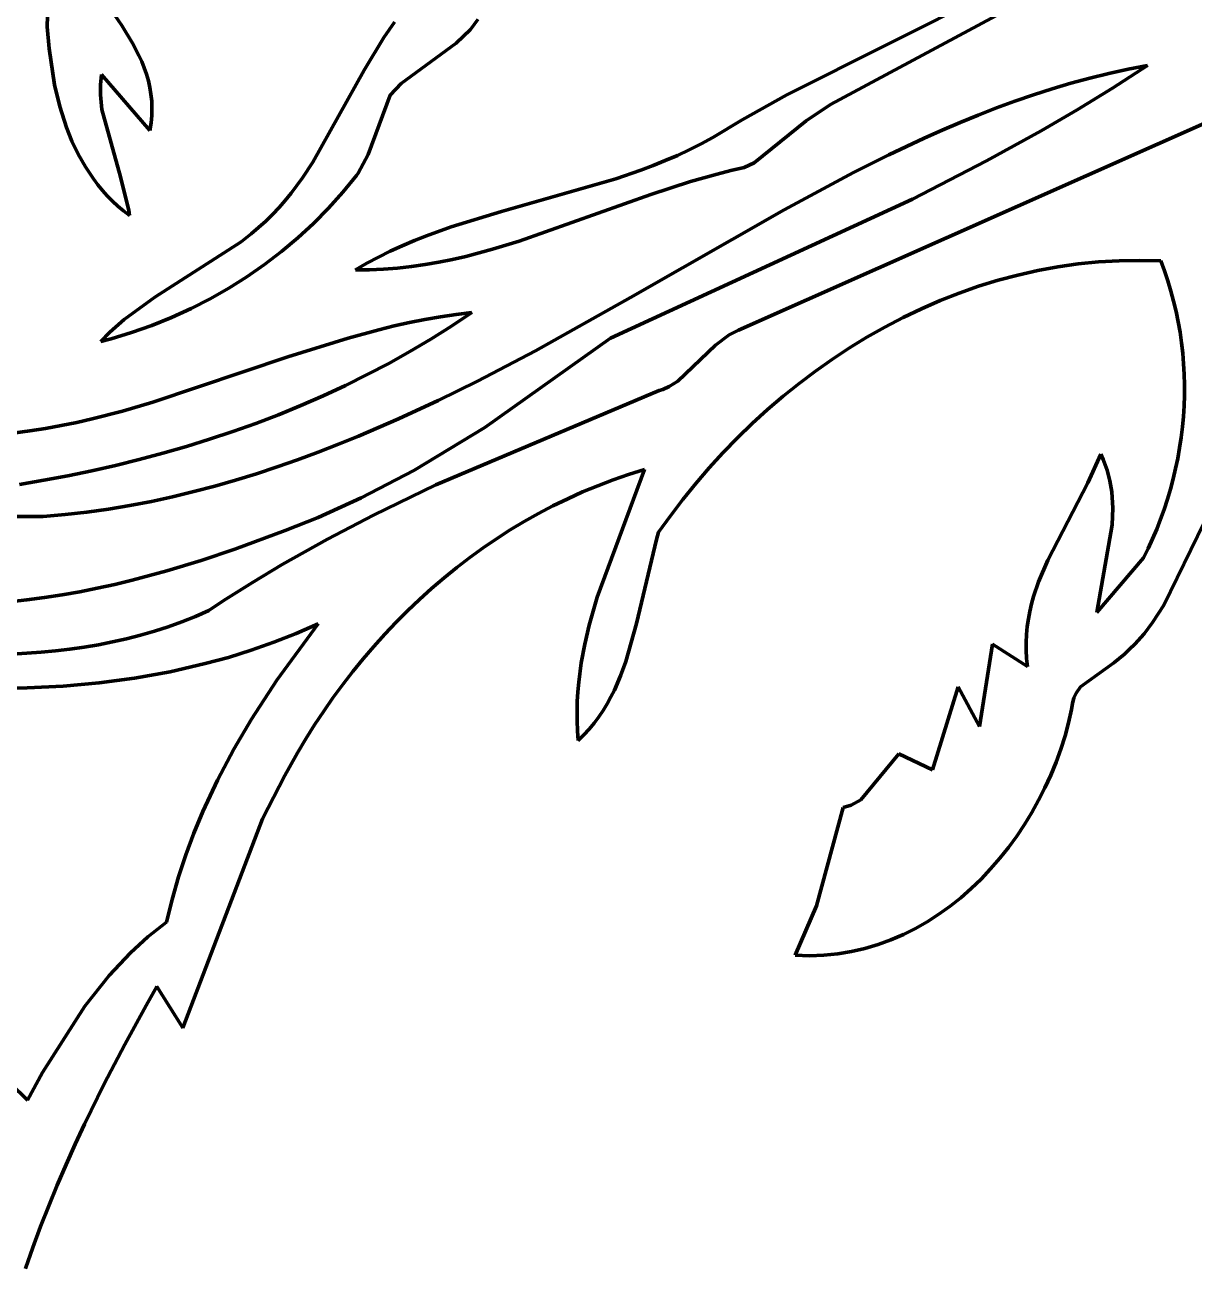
# Model space of a CAD drawing. Header units: millimetres. Extents: x 0 to 8.4, y 0 to 11.8.
# Drawn here: x 4.356 to 5.639, y 6.431 to 7.793 of the extents above; entities that cross this region are included whole.
import ezdxf

# ---------------------------------------------------------------- set-up
doc = ezdxf.new("R2010")
doc.units = ezdxf.units.MM
doc.layers.add('color#010101ff', color=7, linetype='CONTINUOUS', lineweight=100)
doc.layers.add('color#ffffffff', color=7, linetype='CONTINUOUS', lineweight=100)

msp = doc.modelspace()

# ---------------------------------------------------------------- linework, layer by layer
at = {"layer": 'color#010101ff'}
for p, q in [((4.3804, 7.7913), (4.3852, 7.9606)), ((5.5576, 7.8765), (5.2401, 7.7061)), ((4.415, 7.8625), (4.4624, 7.7926)), ((5.1921, 7.7165), (5.46, 7.8512)), ((4.7499, 7.7793), (4.7617, 7.7964)), ((4.8529, 7.7991), (4.845, 7.7883)), ((4.3825, 7.7675), (4.3804, 7.7913)), ((4.4624, 7.7926), (4.4743, 7.7731)), ((4.845, 7.7883), (4.8293, 7.7731)), ((4.4743, 7.7731), (4.4812, 7.7598)), ((4.7283, 7.7435), (4.7499, 7.7793)), ((4.8293, 7.7731), (4.7689, 7.7289)), ((4.3887, 7.7275), (4.3825, 7.7675)), ((4.4812, 7.7598), (4.4843, 7.753)), ((4.4843, 7.753), (4.487, 7.7461)), ((4.487, 7.7461), (4.4895, 7.7391)), ((4.6721, 7.6428), (4.7283, 7.7435)), ((5.5455, 7.74), (5.5666, 7.7446)), ((5.5879, 7.7486), (5.5496, 7.7238)), ((5.5666, 7.7446), (5.5879, 7.7486)), ((4.3944, 7.7039), (4.3887, 7.7275)), ((4.4391, 7.7276), (4.439, 7.7166)), ((4.4402, 7.7388), (4.4391, 7.7276)), ((4.4933, 7.6776), (4.4402, 7.7388)), ((4.4895, 7.7391), (4.4915, 7.732)), ((4.4915, 7.732), (4.4932, 7.7247)), ((4.7689, 7.7289), (4.7568, 7.7162)), ((5.4832, 7.7231), (5.5038, 7.7292)), ((5.5038, 7.7292), (5.5246, 7.7348)), ((5.5246, 7.7348), (5.5455, 7.74)), ((4.439, 7.7166), (4.4405, 7.7004)), ((4.4932, 7.7247), (4.4944, 7.7173)), ((4.4944, 7.7173), (4.4952, 7.7097)), ((4.7568, 7.7162), (4.7328, 7.651)), ((5.143, 7.6891), (5.1921, 7.7165)), ((5.4424, 7.7096), (5.4627, 7.7166)), ((5.4627, 7.7166), (5.4832, 7.7231)), ((5.5496, 7.7238), (5.5107, 7.7)), ((4.4017, 7.6808), (4.3944, 7.7039)), ((4.4405, 7.7004), (4.4609, 7.6268)), ((4.4952, 7.7097), (4.4955, 7.7019)), ((4.4955, 7.7019), (4.4953, 7.694)), ((5.2401, 7.7061), (5.2132, 7.6879)), ((5.4022, 7.6944), (5.4222, 7.7022)), ((5.4222, 7.7022), (5.4424, 7.7096)), ((4.4953, 7.694), (4.4946, 7.6859)), ((5.1108, 7.6699), (5.143, 7.6891)), ((5.1392, 7.4585), (5.6766, 7.6972)), ((5.2132, 7.6879), (5.1563, 7.6421)), ((5.3823, 7.6863), (5.4022, 7.6944)), ((5.5107, 7.7), (5.4713, 7.677)), ((4.4077, 7.6659), (4.4017, 7.6808)), ((4.4946, 7.6859), (4.4933, 7.6776)), ((5.3429, 7.669), (5.3625, 7.6778)), ((5.3625, 7.6778), (5.3823, 7.6863)), ((5.4713, 7.677), (5.4114, 7.644)), ((4.4146, 7.6515), (4.4077, 7.6659)), ((5.0851, 7.6563), (5.098, 7.6629)), ((5.098, 7.6629), (5.1108, 7.6699)), ((5.3039, 7.6506), (5.3429, 7.669)), ((4.4224, 7.6376), (4.4146, 7.6515)), ((4.7328, 7.651), (4.7218, 7.6307)), ((5.0588, 7.6444), (5.072, 7.6502)), ((5.072, 7.6502), (5.0851, 7.6563)), ((5.2653, 7.6313), (5.3039, 7.6506)), ((4.4312, 7.6244), (4.4224, 7.6376)), ((4.6607, 7.6255), (4.6721, 7.6428)), ((5.0046, 7.6245), (5.0319, 7.6339)), ((5.0319, 7.6339), (5.0454, 7.639)), ((5.0454, 7.639), (5.0588, 7.6444)), ((5.1306, 7.6334), (5.1158, 7.6297)), ((5.1454, 7.6368), (5.1306, 7.6334)), ((5.1563, 7.6421), (5.1454, 7.6368)), ((5.4114, 7.644), (5.3302, 7.6023)), ((4.436, 7.618), (4.4312, 7.6244)), ((4.4609, 7.6268), (4.47, 7.5896)), ((4.6484, 7.6088), (4.6607, 7.6255)), ((4.7198, 7.6281), (4.705, 7.6098)), ((4.7218, 7.6307), (4.7198, 7.6281)), ((4.8792, 7.5886), (5.0046, 7.6245)), ((5.0864, 7.6214), (5.0428, 7.6072)), ((5.1158, 7.6297), (5.0864, 7.6214)), ((5.1891, 7.5903), (5.2653, 7.6313)), ((4.4411, 7.6118), (4.436, 7.618)), ((4.4464, 7.6059), (4.4411, 7.6118)), ((4.4521, 7.6001), (4.4464, 7.6059)), ((4.6418, 7.6007), (4.6484, 7.6088)), ((4.705, 7.6098), (4.6893, 7.5923)), ((5.0428, 7.6072), (4.8984, 7.5561)), ((4.458, 7.5946), (4.4521, 7.6001)), ((4.4643, 7.5893), (4.458, 7.5946)), ((4.6279, 7.5853), (4.635, 7.5929)), ((4.635, 7.5929), (4.6418, 7.6007)), ((4.6893, 7.5923), (4.6729, 7.5756)), ((5.3302, 7.6023), (4.9985, 7.4498)), ((4.4708, 7.5842), (4.4643, 7.5893)), ((4.47, 7.5896), (4.4708, 7.5842)), ((4.6125, 7.5709), (4.6204, 7.578)), ((4.6204, 7.578), (4.6279, 7.5853)), ((4.8239, 7.5716), (4.8792, 7.5886)), ((5.0206, 7.4942), (5.1891, 7.5903)), ((4.5934, 7.5553), (4.6043, 7.5642)), ((4.6043, 7.5642), (4.6125, 7.5709)), ((4.6729, 7.5756), (4.6556, 7.5597)), ((4.7968, 7.5619), (4.8239, 7.5716)), ((4.4988, 7.4947), (4.5934, 7.5553)), ((4.6556, 7.5597), (4.6376, 7.5446)), ((4.757, 7.545), (4.7701, 7.551)), ((4.7701, 7.551), (4.7834, 7.5566)), ((4.7834, 7.5566), (4.7968, 7.5619)), ((4.8984, 7.5561), (4.8693, 7.5472)), ((4.6376, 7.5446), (4.619, 7.5303)), ((4.7312, 7.5318), (4.744, 7.5386)), ((4.744, 7.5386), (4.757, 7.545)), ((4.8399, 7.5394), (4.8251, 7.536)), ((4.8546, 7.5431), (4.8399, 7.5394)), ((4.8693, 7.5472), (4.8546, 7.5431)), ((4.619, 7.5303), (4.5997, 7.517)), ((4.7187, 7.5246), (4.7312, 7.5318)), ((4.7342, 7.5246), (4.7187, 7.5246)), ((4.7496, 7.5253), (4.7342, 7.5246)), ((4.7649, 7.5264), (4.7496, 7.5253)), ((4.7801, 7.5281), (4.7649, 7.5264)), ((4.7952, 7.5303), (4.7801, 7.5281)), ((4.8102, 7.5329), (4.7952, 7.5303)), ((4.8251, 7.536), (4.8102, 7.5329)), ((5.4674, 7.5238), (5.4455, 7.5189)), ((5.4894, 7.5279), (5.4674, 7.5238)), ((5.5117, 7.5311), (5.4894, 7.5279)), ((5.5341, 7.5333), (5.5117, 7.5311)), ((5.5567, 7.5346), (5.5341, 7.5333)), ((5.5795, 7.535), (5.5567, 7.5346)), ((5.6024, 7.5344), (5.5795, 7.535)), ((5.6065, 7.5234), (5.6024, 7.5344)), ((5.6102, 7.5124), (5.6065, 7.5234)), ((4.5997, 7.517), (4.5798, 7.5045)), ((5.4239, 7.5131), (5.4025, 7.5065)), ((5.4455, 7.5189), (5.4239, 7.5131)), ((5.6136, 7.5013), (5.6102, 7.5124)), ((4.5798, 7.5045), (4.5594, 7.4929)), ((5.3813, 7.499), (5.3605, 7.4909)), ((5.4025, 7.5065), (5.3813, 7.499)), ((5.6166, 7.4901), (5.6136, 7.5013)), ((4.4648, 7.4702), (4.4988, 7.4947)), ((4.5384, 7.4822), (4.5171, 7.4724)), ((4.5594, 7.4929), (4.5384, 7.4822)), ((4.9164, 7.4359), (5.0206, 7.4942)), ((5.3605, 7.4909), (5.3399, 7.4819)), ((5.6193, 7.4788), (5.6166, 7.4901)), ((4.4491, 7.4562), (4.4648, 7.4702)), ((4.5171, 7.4724), (4.4953, 7.4637)), ((4.778, 7.4667), (4.795, 7.4701)), ((4.795, 7.4701), (4.8121, 7.4731)), ((4.8121, 7.4731), (4.8293, 7.4757)), ((4.8466, 7.4778), (4.8243, 7.4629)), ((4.8293, 7.4757), (4.8466, 7.4778)), ((5.3197, 7.4722), (5.2997, 7.4618)), ((5.3399, 7.4819), (5.3197, 7.4722)), ((5.6217, 7.4675), (5.6193, 7.4788)), ((4.4394, 7.4459), (4.4491, 7.4562)), ((4.4731, 7.4558), (4.4507, 7.449)), ((4.4953, 7.4637), (4.4731, 7.4558)), ((4.7109, 7.4498), (4.7443, 7.4589)), ((4.7443, 7.4589), (4.7611, 7.463)), ((4.7611, 7.463), (4.778, 7.4667)), ((4.8243, 7.4629), (4.8016, 7.4487)), ((5.1288, 7.4534), (5.1392, 7.4585)), ((5.2997, 7.4618), (5.2801, 7.4507)), ((5.6236, 7.4561), (5.6217, 7.4675)), ((5.6253, 7.4446), (5.6236, 7.4561)), ((4.4507, 7.449), (4.4394, 7.4459)), ((4.6447, 7.429), (4.7109, 7.4498)), ((4.8016, 7.4487), (4.7786, 7.435)), ((4.9985, 7.4498), (4.8608, 7.3515)), ((5.0726, 7.4025), (5.1138, 7.4421)), ((5.1138, 7.4421), (5.1288, 7.4534)), ((5.2801, 7.4507), (5.2609, 7.439)), ((5.6266, 7.4331), (5.6253, 7.4446)), ((4.4966, 7.3794), (4.6447, 7.429)), ((4.7786, 7.435), (4.7553, 7.422)), ((4.8527, 7.4026), (4.9164, 7.4359)), ((5.2609, 7.439), (5.2421, 7.4266)), ((5.6275, 7.4216), (5.6266, 7.4331)), ((4.7553, 7.422), (4.7316, 7.4096)), ((5.2421, 7.4266), (5.2236, 7.4136)), ((5.6282, 7.41), (5.6275, 7.4216)), ((4.7316, 7.4096), (4.7077, 7.3978)), ((4.8096, 7.3814), (4.8527, 7.4026)), ((5.063, 7.3966), (5.0726, 7.4025)), ((5.2236, 7.4136), (5.2056, 7.4)), ((5.6284, 7.3985), (5.6282, 7.41)), ((4.7077, 7.3978), (4.6835, 7.3865)), ((4.8071, 7.2886), (5.0522, 7.3922)), ((5.0522, 7.3922), (5.0559, 7.3934)), ((5.0559, 7.3934), (5.063, 7.3966)), ((5.2056, 7.4), (5.188, 7.3859)), ((5.628, 7.3753), (5.6284, 7.3869)), ((5.6284, 7.3869), (5.6284, 7.3985)), ((4.4633, 7.3697), (4.4966, 7.3794)), ((4.659, 7.3758), (4.6343, 7.3657)), ((4.6835, 7.3865), (4.659, 7.3758)), ((4.7661, 7.3612), (4.8096, 7.3814)), ((5.188, 7.3859), (5.1708, 7.3712)), ((5.6273, 7.3637), (5.628, 7.3753)), ((4.4129, 7.3572), (4.4298, 7.361)), ((4.4298, 7.361), (4.4633, 7.3697)), ((4.6343, 7.3657), (4.6093, 7.3561)), ((4.7442, 7.3515), (4.7661, 7.3612)), ((5.1708, 7.3712), (5.1541, 7.356)), ((5.6262, 7.3522), (5.6273, 7.3637)), ((4.3206, 7.3425), (4.3616, 7.3479)), ((4.3616, 7.3479), (4.3788, 7.3506)), ((4.3788, 7.3506), (4.3959, 7.3537)), ((4.3959, 7.3537), (4.4129, 7.3572)), ((4.5841, 7.3471), (4.5588, 7.3387)), ((4.6093, 7.3561), (4.5841, 7.3471)), ((4.7221, 7.3422), (4.7442, 7.3515)), ((4.8608, 7.3515), (4.7828, 7.3046)), ((5.1541, 7.356), (5.1379, 7.3402)), ((5.6248, 7.3407), (5.6262, 7.3522)), ((4.5588, 7.3387), (4.5332, 7.3307)), ((4.6777, 7.3245), (4.7, 7.3332)), ((4.7, 7.3332), (4.7221, 7.3422)), ((5.1379, 7.3402), (5.1221, 7.324)), ((5.6231, 7.3292), (5.6248, 7.3407)), ((4.5075, 7.3233), (4.4816, 7.3164)), ((4.5332, 7.3307), (4.5075, 7.3233)), ((4.6553, 7.3162), (4.6777, 7.3245)), ((5.1221, 7.324), (5.1069, 7.3074)), ((5.5225, 7.2911), (5.5367, 7.3223)), ((5.5367, 7.3223), (5.5393, 7.3165)), ((5.6211, 7.3178), (5.6231, 7.3292)), ((4.4555, 7.31), (4.4294, 7.304)), ((4.4816, 7.3164), (4.4555, 7.31)), ((4.6101, 7.3009), (4.6327, 7.3084)), ((4.6327, 7.3084), (4.6553, 7.3162)), ((4.9839, 7.1654), (5.0358, 7.3055)), ((5.0358, 7.3055), (5.0185, 7.3001)), ((5.1069, 7.3074), (5.0922, 7.2903)), ((5.5393, 7.3165), (5.5416, 7.3107)), ((5.5416, 7.3107), (5.5436, 7.3048)), ((5.6161, 7.2952), (5.6188, 7.3065)), ((5.6188, 7.3065), (5.6211, 7.3178)), ((4.3767, 7.2937), (4.3502, 7.2892)), ((4.4031, 7.2986), (4.3767, 7.2937)), ((4.4294, 7.304), (4.4031, 7.2986)), ((4.5644, 7.2873), (4.5873, 7.2939)), ((4.5873, 7.2939), (4.6101, 7.3009)), ((4.7828, 7.3046), (4.7251, 7.2745)), ((5.0015, 7.2942), (4.9846, 7.2878)), ((5.0185, 7.3001), (5.0015, 7.2942)), ((5.5436, 7.3048), (5.5466, 7.293)), ((5.5466, 7.293), (5.5486, 7.2811)), ((5.6131, 7.284), (5.6161, 7.2952)), ((4.5181, 7.2757), (4.5413, 7.2813)), ((4.5413, 7.2813), (4.5644, 7.2873)), ((4.7386, 7.2556), (4.8071, 7.2886)), ((4.968, 7.2809), (4.9517, 7.2735)), ((4.9846, 7.2878), (4.968, 7.2809)), ((5.0922, 7.2903), (5.0781, 7.2728)), ((5.4784, 7.2062), (5.5225, 7.2911)), ((5.5486, 7.2811), (5.5497, 7.2631)), ((5.6098, 7.2729), (5.6131, 7.284)), ((4.4477, 7.2622), (4.4713, 7.2661)), ((4.4713, 7.2661), (4.4948, 7.2706)), ((4.4948, 7.2706), (4.5181, 7.2757)), ((4.7251, 7.2745), (4.6777, 7.2529)), ((4.9355, 7.2657), (4.9197, 7.2573)), ((4.9517, 7.2735), (4.9355, 7.2657)), ((5.0781, 7.2728), (5.0645, 7.2549)), ((5.6062, 7.2618), (5.6098, 7.2729)), ((4.1921, 7.2545), (4.3761, 7.254)), ((4.3761, 7.254), (4.4001, 7.2561)), ((4.4001, 7.2561), (4.424, 7.2588)), ((4.424, 7.2588), (4.4477, 7.2622)), ((4.6777, 7.2529), (4.6417, 7.2386)), ((4.6881, 7.2293), (4.7386, 7.2556)), ((4.9197, 7.2573), (4.904, 7.2485)), ((5.0645, 7.2549), (5.0515, 7.2367)), ((5.5497, 7.2631), (5.5492, 7.245)), ((5.5981, 7.2401), (5.6023, 7.2509)), ((5.6023, 7.2509), (5.6062, 7.2618)), ((4.6417, 7.2386), (4.5866, 7.2183)), ((4.8887, 7.2393), (4.8736, 7.2296)), ((4.904, 7.2485), (4.8887, 7.2393)), ((5.0515, 7.2367), (5.049, 7.2287)), ((5.5492, 7.245), (5.5323, 7.1486)), ((5.5935, 7.2295), (5.5981, 7.2401)), ((5.65, 7.2473), (5.606, 7.1569)), ((4.6384, 7.2013), (4.6881, 7.2293)), ((4.8736, 7.2296), (4.8588, 7.2195)), ((5.049, 7.2287), (5.027, 7.1366)), ((5.5887, 7.2189), (5.5935, 7.2295)), ((4.5866, 7.2183), (4.5494, 7.2058)), ((4.8588, 7.2195), (4.8442, 7.2089)), ((5.5835, 7.2085), (5.5887, 7.2189)), ((4.5494, 7.2058), (4.5117, 7.1943)), ((4.6058, 7.1817), (4.6384, 7.2013)), ((4.83, 7.198), (4.816, 7.1867)), ((4.8442, 7.2089), (4.83, 7.198)), ((5.4684, 7.1825), (5.4784, 7.2062)), ((5.5323, 7.1486), (5.5835, 7.2085)), ((4.4738, 7.1841), (4.4547, 7.1795)), ((4.4928, 7.1891), (4.4738, 7.1841)), ((4.5117, 7.1943), (4.4928, 7.1891)), ((4.816, 7.1867), (4.8024, 7.175)), ((5.463, 7.1664), (5.4684, 7.1825)), ((4.4163, 7.1714), (4.397, 7.168)), ((4.4355, 7.1753), (4.4163, 7.1714)), ((4.4547, 7.1795), (4.4355, 7.1753)), ((4.5737, 7.1613), (4.6058, 7.1817)), ((4.8024, 7.175), (4.789, 7.163)), ((4.3583, 7.1624), (4.339, 7.1603)), ((4.3777, 7.165), (4.3583, 7.1624)), ((4.397, 7.168), (4.3777, 7.165)), ((4.5579, 7.1507), (4.5737, 7.1613)), ((4.789, 7.163), (4.776, 7.1506)), ((4.9752, 7.1347), (4.9839, 7.1654)), ((5.4588, 7.1499), (5.4607, 7.1582)), ((5.4607, 7.1582), (5.463, 7.1664)), ((5.606, 7.1569), (5.5935, 7.1376)), ((4.5283, 7.1385), (4.5432, 7.1443)), ((4.5432, 7.1443), (4.5579, 7.1507)), ((4.776, 7.1506), (4.7633, 7.1379)), ((5.4559, 7.1332), (5.4572, 7.1416)), ((5.4572, 7.1416), (5.4588, 7.1499)), ((4.483, 7.1238), (4.4982, 7.1282)), ((4.4982, 7.1282), (4.5134, 7.1331)), ((4.5134, 7.1331), (4.5283, 7.1385)), ((4.6326, 7.0745), (4.678, 7.1362)), ((4.678, 7.1362), (4.6538, 7.1257)), ((4.7633, 7.1379), (4.7509, 7.1248)), ((4.9705, 7.1141), (4.9752, 7.1347)), ((5.027, 7.1366), (5.0154, 7.0951)), ((5.4551, 7.1246), (5.4559, 7.1332)), ((5.5935, 7.1376), (5.5841, 7.1254)), ((4.4367, 7.1133), (4.4523, 7.1164)), ((4.4523, 7.1164), (4.4677, 7.1199)), ((4.4677, 7.1199), (4.483, 7.1238)), ((4.6293, 7.1161), (4.6044, 7.1074)), ((4.6538, 7.1257), (4.6293, 7.1161)), ((4.7509, 7.1248), (4.7389, 7.1115)), ((4.9666, 7.0933), (4.9705, 7.1141)), ((5.4037, 7.0237), (5.418, 7.1141)), ((5.418, 7.1141), (5.4564, 7.0893)), ((5.4547, 7.1159), (5.4551, 7.1246)), ((5.4548, 7.1072), (5.4547, 7.1159)), ((5.5841, 7.1254), (5.5739, 7.1138)), ((4.3421, 7.1031), (4.358, 7.1039)), ((4.358, 7.1039), (4.3738, 7.105)), ((4.3738, 7.105), (4.3897, 7.1065)), ((4.3897, 7.1065), (4.4054, 7.1084)), ((4.4054, 7.1084), (4.4211, 7.1106)), ((4.4211, 7.1106), (4.4367, 7.1133)), ((4.6044, 7.1074), (4.5793, 7.0995)), ((4.7389, 7.1115), (4.7272, 7.0978)), ((5.4553, 7.0983), (5.4548, 7.1072)), ((5.5625, 7.103), (5.5509, 7.0936)), ((5.5683, 7.1083), (5.5625, 7.103)), ((5.5739, 7.1138), (5.5683, 7.1083)), ((4.5539, 7.0926), (4.5154, 7.0837)), ((4.5793, 7.0995), (4.5539, 7.0926)), ((4.7272, 7.0978), (4.7158, 7.0838)), ((4.9638, 7.0723), (4.9666, 7.0933)), ((5.0154, 7.0951), (5.0096, 7.0791)), ((5.4564, 7.0893), (5.4553, 7.0983)), ((5.5509, 7.0936), (5.5145, 7.0672)), ((4.4765, 7.0767), (4.4374, 7.0714)), ((4.5154, 7.0837), (4.4765, 7.0767)), ((4.6048, 7.0317), (4.6326, 7.0745)), ((4.7158, 7.0838), (4.7048, 7.0696)), ((5.0096, 7.0791), (5.0029, 7.0635)), ((4.3585, 7.0659), (4.3059, 7.0658)), ((4.398, 7.0678), (4.3585, 7.0659)), ((4.4374, 7.0714), (4.398, 7.0678)), ((4.7048, 7.0696), (4.6941, 7.0551)), ((4.9622, 7.0511), (4.9629, 7.0617)), ((4.9629, 7.0617), (4.9638, 7.0723)), ((5.0029, 7.0635), (4.9991, 7.056)), ((5.3519, 6.9762), (5.3802, 7.0672)), ((5.3802, 7.0672), (5.4037, 7.0237)), ((5.5095, 7.0602), (5.5071, 7.0549)), ((5.5145, 7.0672), (5.5095, 7.0602)), ((4.6941, 7.0551), (4.6839, 7.0403)), ((4.9619, 7.0404), (4.9622, 7.0511)), ((4.995, 7.0486), (4.9906, 7.0413)), ((4.9991, 7.056), (4.995, 7.0486)), ((5.5055, 7.049), (5.5047, 7.0424)), ((5.5071, 7.0549), (5.5055, 7.049)), ((4.6839, 7.0403), (4.674, 7.0253)), ((4.962, 7.0297), (4.9619, 7.0404)), ((4.9859, 7.0343), (4.9808, 7.0274)), ((4.9906, 7.0413), (4.9859, 7.0343)), ((5.5047, 7.0424), (5.5013, 7.0278)), ((4.5854, 6.9986), (4.6048, 7.0317)), ((4.674, 7.0253), (4.6644, 7.0101)), ((4.9624, 7.0189), (4.962, 7.0297)), ((4.9632, 7.0081), (4.9624, 7.0189)), ((4.9753, 7.0208), (4.9695, 7.0143)), ((4.9808, 7.0274), (4.9753, 7.0208)), ((5.5013, 7.0278), (5.4974, 7.0133)), ((4.6644, 7.0101), (4.6553, 6.9946)), ((4.9695, 7.0143), (4.9632, 7.0081)), ((5.4974, 7.0133), (5.4928, 6.9989)), ((4.5675, 6.9648), (4.5854, 6.9986)), ((4.6553, 6.9946), (4.6465, 6.979)), ((5.2732, 6.9433), (5.315, 6.9935)), ((5.315, 6.9935), (5.3519, 6.9762)), ((5.4928, 6.9989), (5.4876, 6.9846)), ((4.6465, 6.979), (4.6412, 6.9697)), ((5.4876, 6.9846), (5.4818, 6.9704)), ((4.5513, 6.9302), (4.5675, 6.9648)), ((4.6412, 6.9697), (4.6168, 6.9222)), ((5.4818, 6.9704), (5.4754, 6.9565)), ((5.4754, 6.9565), (5.4684, 6.9428)), ((5.254, 6.9346), (5.2628, 6.9375)), ((5.2628, 6.9375), (5.2732, 6.9433)), ((5.4684, 6.9428), (5.461, 6.9293)), ((4.5415, 6.9067), (4.5513, 6.9302)), ((5.2247, 6.8268), (5.254, 6.9346)), ((5.461, 6.9293), (5.4529, 6.9162)), ((4.6168, 6.9222), (4.5294, 6.6929)), ((5.4529, 6.9162), (5.4444, 6.9034)), ((4.5326, 6.8828), (4.5415, 6.9067)), ((5.4444, 6.9034), (5.4354, 6.891)), ((4.5246, 6.8586), (4.5326, 6.8828)), ((5.4354, 6.891), (5.4258, 6.879)), ((5.4258, 6.879), (5.4158, 6.8674)), ((4.5175, 6.834), (4.5246, 6.8586)), ((5.4053, 6.8563), (5.3944, 6.8458)), ((5.4158, 6.8674), (5.4053, 6.8563)), ((5.3944, 6.8458), (5.383, 6.8358)), ((4.5115, 6.8091), (4.5175, 6.834)), ((5.383, 6.8358), (5.3712, 6.8264)), ((5.2013, 6.7727), (5.2247, 6.8268)), ((5.359, 6.8176), (5.3463, 6.8095)), ((5.3712, 6.8264), (5.359, 6.8176)), ((4.1585, 6.8099), (4.3588, 6.6137)), ((4.4911, 6.7928), (4.5115, 6.8091)), ((5.3333, 6.8021), (5.32, 6.7954)), ((5.3463, 6.8095), (5.3333, 6.8021)), ((4.4721, 6.7754), (4.4911, 6.7928)), ((5.3062, 6.7895), (5.2922, 6.7844)), ((5.32, 6.7954), (5.3062, 6.7895)), ((4.4485, 6.7503), (4.4721, 6.7754)), ((5.2481, 6.7742), (5.2328, 6.7727)), ((5.2631, 6.7767), (5.2481, 6.7742)), ((5.2778, 6.7801), (5.2631, 6.7767)), ((5.2922, 6.7844), (5.2778, 6.7801)), ((5.2172, 6.7722), (5.2013, 6.7727)), ((5.2328, 6.7727), (5.2172, 6.7722)), ((4.4217, 6.7167), (4.4485, 6.7503)), ((4.5009, 6.7385), (4.489, 6.7174)), ((4.5294, 6.6929), (4.5009, 6.7385)), ((4.3753, 6.6439), (4.4217, 6.7167)), ((4.489, 6.7174), (4.4657, 6.6748)), ((4.4657, 6.6748), (4.4432, 6.6315)), ((4.3588, 6.6137), (4.3753, 6.6439)), ((4.4432, 6.6315), (4.4216, 6.5875)), ((4.4216, 6.5875), (4.4112, 6.5653)), ((4.4112, 6.5653), (4.4012, 6.543)), ((4.4012, 6.543), (4.3915, 6.5205)), ((4.3915, 6.5205), (4.3822, 6.4978)), ((4.3822, 6.4978), (4.3732, 6.475)), ((4.3732, 6.475), (4.3648, 6.4521)), ((4.3648, 6.4521), (4.3567, 6.4291))]:
    msp.add_line(p, q, dxfattribs=at)
at = {"layer": 'color#ffffffff'}
for p, q in [((4.3852, 7.9606), (4.3804, 7.7913)), ((5.2401, 7.7061), (5.5576, 7.8765)), ((4.4624, 7.7926), (4.415, 7.8625)), ((5.46, 7.8512), (5.1921, 7.7165)), ((4.7617, 7.7964), (4.7499, 7.7793)), ((4.845, 7.7883), (4.8529, 7.7991)), ((4.3804, 7.7913), (4.3825, 7.7675)), ((4.4743, 7.7731), (4.4624, 7.7926)), ((4.8293, 7.7731), (4.845, 7.7883)), ((4.4812, 7.7598), (4.4743, 7.7731)), ((4.7499, 7.7793), (4.7283, 7.7435)), ((4.7689, 7.7289), (4.8293, 7.7731)), ((4.3825, 7.7675), (4.3887, 7.7275)), ((4.4843, 7.753), (4.4812, 7.7598)), ((4.487, 7.7461), (4.4843, 7.753)), ((4.4895, 7.7391), (4.487, 7.7461)), ((4.7283, 7.7435), (4.6721, 7.6428)), ((5.5666, 7.7446), (5.5455, 7.74)), ((5.5496, 7.7238), (5.5879, 7.7486)), ((5.5879, 7.7486), (5.5666, 7.7446)), ((4.3887, 7.7275), (4.3944, 7.7039)), ((4.439, 7.7166), (4.4391, 7.7276)), ((4.4391, 7.7276), (4.4402, 7.7388)), ((4.4402, 7.7388), (4.4933, 7.6776)), ((4.4915, 7.732), (4.4895, 7.7391)), ((4.4932, 7.7247), (4.4915, 7.732)), ((4.7568, 7.7162), (4.7689, 7.7289)), ((5.5038, 7.7292), (5.4832, 7.7231)), ((5.5246, 7.7348), (5.5038, 7.7292)), ((5.5455, 7.74), (5.5246, 7.7348)), ((4.4405, 7.7004), (4.439, 7.7166)), ((4.4944, 7.7173), (4.4932, 7.7247)), ((4.4952, 7.7097), (4.4944, 7.7173)), ((4.7328, 7.651), (4.7568, 7.7162)), ((5.1921, 7.7165), (5.143, 7.6891)), ((5.4627, 7.7166), (5.4424, 7.7096)), ((5.4832, 7.7231), (5.4627, 7.7166)), ((5.5107, 7.7), (5.5496, 7.7238)), ((4.3944, 7.7039), (4.4017, 7.6808)), ((4.4609, 7.6268), (4.4405, 7.7004)), ((4.4955, 7.7019), (4.4952, 7.7097)), ((4.4953, 7.694), (4.4955, 7.7019)), ((5.2132, 7.6879), (5.2401, 7.7061)), ((5.4222, 7.7022), (5.4022, 7.6944)), ((5.4424, 7.7096), (5.4222, 7.7022)), ((4.4946, 7.6859), (4.4953, 7.694)), ((5.143, 7.6891), (5.1108, 7.6699)), ((5.6766, 7.6972), (5.1392, 7.4585)), ((5.1563, 7.6421), (5.2132, 7.6879)), ((5.4022, 7.6944), (5.3823, 7.6863)), ((5.4713, 7.677), (5.5107, 7.7)), ((4.4017, 7.6808), (4.4077, 7.6659)), ((4.4933, 7.6776), (4.4946, 7.6859)), ((5.3625, 7.6778), (5.3429, 7.669)), ((5.3823, 7.6863), (5.3625, 7.6778)), ((5.4114, 7.644), (5.4713, 7.677)), ((4.4077, 7.6659), (4.4146, 7.6515)), ((5.098, 7.6629), (5.0851, 7.6563)), ((5.1108, 7.6699), (5.098, 7.6629)), ((5.3429, 7.669), (5.3039, 7.6506)), ((4.4146, 7.6515), (4.4224, 7.6376)), ((4.7218, 7.6307), (4.7328, 7.651)), ((5.072, 7.6502), (5.0588, 7.6444)), ((5.0851, 7.6563), (5.072, 7.6502)), ((5.3039, 7.6506), (5.2653, 7.6313)), ((4.4224, 7.6376), (4.4312, 7.6244)), ((4.6721, 7.6428), (4.6607, 7.6255)), ((5.0319, 7.6339), (5.0046, 7.6245)), ((5.0454, 7.639), (5.0319, 7.6339)), ((5.0588, 7.6444), (5.0454, 7.639)), ((5.1158, 7.6297), (5.1306, 7.6334)), ((5.1306, 7.6334), (5.1454, 7.6368)), ((5.1454, 7.6368), (5.1563, 7.6421)), ((5.3302, 7.6023), (5.4114, 7.644)), ((4.4312, 7.6244), (4.436, 7.618)), ((4.47, 7.5896), (4.4609, 7.6268)), ((4.6607, 7.6255), (4.6484, 7.6088)), ((4.705, 7.6098), (4.7198, 7.6281)), ((4.7198, 7.6281), (4.7218, 7.6307)), ((5.0046, 7.6245), (4.8792, 7.5886)), ((5.0428, 7.6072), (5.0864, 7.6214)), ((5.0864, 7.6214), (5.1158, 7.6297)), ((5.2653, 7.6313), (5.1891, 7.5903)), ((4.436, 7.618), (4.4411, 7.6118)), ((4.4411, 7.6118), (4.4464, 7.6059)), ((4.4464, 7.6059), (4.4521, 7.6001)), ((4.6484, 7.6088), (4.6418, 7.6007)), ((4.6893, 7.5923), (4.705, 7.6098)), ((4.8984, 7.5561), (5.0428, 7.6072)), ((4.4521, 7.6001), (4.458, 7.5946)), ((4.458, 7.5946), (4.4643, 7.5893)), ((4.635, 7.5929), (4.6279, 7.5853)), ((4.6418, 7.6007), (4.635, 7.5929)), ((4.6729, 7.5756), (4.6893, 7.5923)), ((4.9985, 7.4498), (5.3302, 7.6023)), ((4.4643, 7.5893), (4.4708, 7.5842)), ((4.4708, 7.5842), (4.47, 7.5896)), ((4.6204, 7.578), (4.6125, 7.5709)), ((4.6279, 7.5853), (4.6204, 7.578)), ((4.8792, 7.5886), (4.8239, 7.5716)), ((5.1891, 7.5903), (5.0206, 7.4942)), ((4.6043, 7.5642), (4.5934, 7.5553)), ((4.6125, 7.5709), (4.6043, 7.5642)), ((4.6556, 7.5597), (4.6729, 7.5756)), ((4.8239, 7.5716), (4.7968, 7.5619)), ((4.5934, 7.5553), (4.4988, 7.4947)), ((4.6376, 7.5446), (4.6556, 7.5597)), ((4.7701, 7.551), (4.757, 7.545)), ((4.7834, 7.5566), (4.7701, 7.551)), ((4.7968, 7.5619), (4.7834, 7.5566)), ((4.8693, 7.5472), (4.8984, 7.5561)), ((4.619, 7.5303), (4.6376, 7.5446)), ((4.744, 7.5386), (4.7312, 7.5318)), ((4.757, 7.545), (4.744, 7.5386)), ((4.8251, 7.536), (4.8399, 7.5394)), ((4.8399, 7.5394), (4.8546, 7.5431)), ((4.8546, 7.5431), (4.8693, 7.5472)), ((4.5997, 7.517), (4.619, 7.5303)), ((4.7312, 7.5318), (4.7187, 7.5246)), ((4.7187, 7.5246), (4.7342, 7.5246)), ((4.7342, 7.5246), (4.7496, 7.5253)), ((4.7496, 7.5253), (4.7649, 7.5264)), ((4.7649, 7.5264), (4.7801, 7.5281)), ((4.7801, 7.5281), (4.7952, 7.5303)), ((4.7952, 7.5303), (4.8102, 7.5329)), ((4.8102, 7.5329), (4.8251, 7.536)), ((5.4455, 7.5189), (5.4674, 7.5238)), ((5.4674, 7.5238), (5.4894, 7.5279)), ((5.4894, 7.5279), (5.5117, 7.5311)), ((5.5117, 7.5311), (5.5341, 7.5333)), ((5.5341, 7.5333), (5.5567, 7.5346)), ((5.5567, 7.5346), (5.5795, 7.535)), ((5.5795, 7.535), (5.6024, 7.5344)), ((5.6024, 7.5344), (5.6065, 7.5234)), ((5.6065, 7.5234), (5.6102, 7.5124)), ((4.5798, 7.5045), (4.5997, 7.517)), ((5.4025, 7.5065), (5.4239, 7.5131)), ((5.4239, 7.5131), (5.4455, 7.5189)), ((5.6102, 7.5124), (5.6136, 7.5013)), ((4.5594, 7.4929), (4.5798, 7.5045)), ((5.3605, 7.4909), (5.3813, 7.499)), ((5.3813, 7.499), (5.4025, 7.5065)), ((5.6136, 7.5013), (5.6166, 7.4901)), ((4.4988, 7.4947), (4.4648, 7.4702)), ((4.5171, 7.4724), (4.5384, 7.4822)), ((4.5384, 7.4822), (4.5594, 7.4929)), ((5.0206, 7.4942), (4.9164, 7.4359)), ((5.3399, 7.4819), (5.3605, 7.4909)), ((5.6166, 7.4901), (5.6193, 7.4788)), ((4.4648, 7.4702), (4.4491, 7.4562)), ((4.4953, 7.4637), (4.5171, 7.4724)), ((4.795, 7.4701), (4.778, 7.4667)), ((4.8121, 7.4731), (4.795, 7.4701)), ((4.8293, 7.4757), (4.8121, 7.4731)), ((4.8243, 7.4629), (4.8466, 7.4778)), ((4.8466, 7.4778), (4.8293, 7.4757)), ((5.2997, 7.4618), (5.3197, 7.4722)), ((5.3197, 7.4722), (5.3399, 7.4819)), ((5.6193, 7.4788), (5.6217, 7.4675)), ((4.4491, 7.4562), (4.4394, 7.4459)), ((4.4507, 7.449), (4.4731, 7.4558)), ((4.4731, 7.4558), (4.4953, 7.4637)), ((4.7443, 7.4589), (4.7109, 7.4498)), ((4.7611, 7.463), (4.7443, 7.4589)), ((4.778, 7.4667), (4.7611, 7.463)), ((4.8016, 7.4487), (4.8243, 7.4629)), ((5.1392, 7.4585), (5.1288, 7.4534)), ((5.2801, 7.4507), (5.2997, 7.4618)), ((5.6217, 7.4675), (5.6236, 7.4561)), ((5.6236, 7.4561), (5.6253, 7.4446)), ((4.4394, 7.4459), (4.4507, 7.449)), ((4.7109, 7.4498), (4.6447, 7.429)), ((4.7786, 7.435), (4.8016, 7.4487)), ((4.8608, 7.3515), (4.9985, 7.4498)), ((5.1138, 7.4421), (5.0726, 7.4025)), ((5.1288, 7.4534), (5.1138, 7.4421)), ((5.2609, 7.439), (5.2801, 7.4507)), ((5.6253, 7.4446), (5.6266, 7.4331)), ((4.6447, 7.429), (4.4966, 7.3794)), ((4.7553, 7.422), (4.7786, 7.435)), ((4.9164, 7.4359), (4.8527, 7.4026)), ((5.2421, 7.4266), (5.2609, 7.439)), ((5.6266, 7.4331), (5.6275, 7.4216)), ((4.7316, 7.4096), (4.7553, 7.422)), ((5.2236, 7.4136), (5.2421, 7.4266)), ((5.6275, 7.4216), (5.6282, 7.41)), ((4.7077, 7.3978), (4.7316, 7.4096)), ((4.8527, 7.4026), (4.8096, 7.3814)), ((5.0726, 7.4025), (5.063, 7.3966)), ((5.2056, 7.4), (5.2236, 7.4136)), ((5.6282, 7.41), (5.6284, 7.3985)), ((4.6835, 7.3865), (4.7077, 7.3978)), ((5.0522, 7.3922), (4.8071, 7.2886)), ((5.0559, 7.3934), (5.0522, 7.3922)), ((5.063, 7.3966), (5.0559, 7.3934)), ((5.188, 7.3859), (5.2056, 7.4)), ((5.6284, 7.3869), (5.628, 7.3753)), ((5.6284, 7.3985), (5.6284, 7.3869)), ((4.4966, 7.3794), (4.4633, 7.3697)), ((4.6343, 7.3657), (4.659, 7.3758)), ((4.659, 7.3758), (4.6835, 7.3865)), ((4.8096, 7.3814), (4.7661, 7.3612)), ((5.1708, 7.3712), (5.188, 7.3859)), ((5.628, 7.3753), (5.6273, 7.3637)), ((4.4298, 7.361), (4.4129, 7.3572)), ((4.4633, 7.3697), (4.4298, 7.361)), ((4.6093, 7.3561), (4.6343, 7.3657)), ((4.7661, 7.3612), (4.7442, 7.3515)), ((5.1541, 7.356), (5.1708, 7.3712)), ((5.6273, 7.3637), (5.6262, 7.3522)), ((4.3616, 7.3479), (4.3206, 7.3425)), ((4.3788, 7.3506), (4.3616, 7.3479)), ((4.3959, 7.3537), (4.3788, 7.3506)), ((4.4129, 7.3572), (4.3959, 7.3537)), ((4.5588, 7.3387), (4.5841, 7.3471)), ((4.5841, 7.3471), (4.6093, 7.3561)), ((4.7442, 7.3515), (4.7221, 7.3422)), ((4.7828, 7.3046), (4.8608, 7.3515)), ((5.1379, 7.3402), (5.1541, 7.356)), ((5.6262, 7.3522), (5.6248, 7.3407)), ((4.5332, 7.3307), (4.5588, 7.3387)), ((4.7, 7.3332), (4.6777, 7.3245)), ((4.7221, 7.3422), (4.7, 7.3332)), ((5.1221, 7.324), (5.1379, 7.3402)), ((5.6248, 7.3407), (5.6231, 7.3292)), ((4.4816, 7.3164), (4.5075, 7.3233)), ((4.5075, 7.3233), (4.5332, 7.3307)), ((4.6777, 7.3245), (4.6553, 7.3162)), ((5.1069, 7.3074), (5.1221, 7.324)), ((5.5367, 7.3223), (5.5225, 7.2911)), ((5.5393, 7.3165), (5.5367, 7.3223)), ((5.6231, 7.3292), (5.6211, 7.3178)), ((4.4294, 7.304), (4.4555, 7.31)), ((4.4555, 7.31), (4.4816, 7.3164)), ((4.6327, 7.3084), (4.6101, 7.3009)), ((4.6553, 7.3162), (4.6327, 7.3084)), ((5.0358, 7.3055), (4.9839, 7.1654)), ((5.0185, 7.3001), (5.0358, 7.3055)), ((5.0922, 7.2903), (5.1069, 7.3074)), ((5.5416, 7.3107), (5.5393, 7.3165)), ((5.5436, 7.3048), (5.5416, 7.3107)), ((5.6188, 7.3065), (5.6161, 7.2952)), ((5.6211, 7.3178), (5.6188, 7.3065)), ((4.3502, 7.2892), (4.3767, 7.2937)), ((4.3767, 7.2937), (4.4031, 7.2986)), ((4.4031, 7.2986), (4.4294, 7.304)), ((4.5873, 7.2939), (4.5644, 7.2873)), ((4.6101, 7.3009), (4.5873, 7.2939)), ((4.7251, 7.2745), (4.7828, 7.3046)), ((4.9846, 7.2878), (5.0015, 7.2942)), ((5.0015, 7.2942), (5.0185, 7.3001)), ((5.5466, 7.293), (5.5436, 7.3048)), ((5.5486, 7.2811), (5.5466, 7.293)), ((5.6161, 7.2952), (5.6131, 7.284)), ((4.5413, 7.2813), (4.5181, 7.2757)), ((4.5644, 7.2873), (4.5413, 7.2813)), ((4.8071, 7.2886), (4.7386, 7.2556)), ((4.9517, 7.2735), (4.968, 7.2809)), ((4.968, 7.2809), (4.9846, 7.2878)), ((5.0781, 7.2728), (5.0922, 7.2903)), ((5.5225, 7.2911), (5.4784, 7.2062)), ((5.5497, 7.2631), (5.5486, 7.2811)), ((5.6131, 7.284), (5.6098, 7.2729)), ((4.4713, 7.2661), (4.4477, 7.2622)), ((4.4948, 7.2706), (4.4713, 7.2661)), ((4.5181, 7.2757), (4.4948, 7.2706)), ((4.6777, 7.2529), (4.7251, 7.2745)), ((4.9197, 7.2573), (4.9355, 7.2657)), ((4.9355, 7.2657), (4.9517, 7.2735)), ((5.0645, 7.2549), (5.0781, 7.2728)), ((5.6098, 7.2729), (5.6062, 7.2618)), ((4.3761, 7.254), (4.1921, 7.2545)), ((4.4001, 7.2561), (4.3761, 7.254)), ((4.424, 7.2588), (4.4001, 7.2561)), ((4.4477, 7.2622), (4.424, 7.2588)), ((4.6417, 7.2386), (4.6777, 7.2529)), ((4.7386, 7.2556), (4.6881, 7.2293)), ((4.904, 7.2485), (4.9197, 7.2573)), ((5.0515, 7.2367), (5.0645, 7.2549)), ((5.5492, 7.245), (5.5497, 7.2631)), ((5.6023, 7.2509), (5.5981, 7.2401)), ((5.6062, 7.2618), (5.6023, 7.2509)), ((4.5866, 7.2183), (4.6417, 7.2386)), ((4.8736, 7.2296), (4.8887, 7.2393)), ((4.8887, 7.2393), (4.904, 7.2485)), ((5.049, 7.2287), (5.0515, 7.2367)), ((5.5323, 7.1486), (5.5492, 7.245)), ((5.5981, 7.2401), (5.5935, 7.2295)), ((5.606, 7.1569), (5.65, 7.2473)), ((4.6881, 7.2293), (4.6384, 7.2013)), ((4.8588, 7.2195), (4.8736, 7.2296)), ((5.027, 7.1366), (5.049, 7.2287)), ((5.5935, 7.2295), (5.5887, 7.2189)), ((4.5494, 7.2058), (4.5866, 7.2183)), ((4.8442, 7.2089), (4.8588, 7.2195)), ((5.5887, 7.2189), (5.5835, 7.2085)), ((4.5117, 7.1943), (4.5494, 7.2058)), ((4.6384, 7.2013), (4.6058, 7.1817)), ((4.816, 7.1867), (4.83, 7.198)), ((4.83, 7.198), (4.8442, 7.2089)), ((5.4784, 7.2062), (5.4684, 7.1825)), ((5.5835, 7.2085), (5.5323, 7.1486)), ((4.4547, 7.1795), (4.4738, 7.1841)), ((4.4738, 7.1841), (4.4928, 7.1891)), ((4.4928, 7.1891), (4.5117, 7.1943)), ((4.8024, 7.175), (4.816, 7.1867)), ((5.4684, 7.1825), (5.463, 7.1664)), ((4.397, 7.168), (4.4163, 7.1714)), ((4.4163, 7.1714), (4.4355, 7.1753)), ((4.4355, 7.1753), (4.4547, 7.1795)), ((4.6058, 7.1817), (4.5737, 7.1613)), ((4.789, 7.163), (4.8024, 7.175)), ((4.339, 7.1603), (4.3583, 7.1624)), ((4.3583, 7.1624), (4.3777, 7.165)), ((4.3777, 7.165), (4.397, 7.168)), ((4.5737, 7.1613), (4.5579, 7.1507)), ((4.776, 7.1506), (4.789, 7.163)), ((4.9839, 7.1654), (4.9752, 7.1347)), ((5.4607, 7.1582), (5.4588, 7.1499)), ((5.463, 7.1664), (5.4607, 7.1582)), ((5.5935, 7.1376), (5.606, 7.1569)), ((4.5432, 7.1443), (4.5283, 7.1385)), ((4.5579, 7.1507), (4.5432, 7.1443)), ((4.7633, 7.1379), (4.776, 7.1506)), ((5.4572, 7.1416), (5.4559, 7.1332)), ((5.4588, 7.1499), (5.4572, 7.1416)), ((4.4982, 7.1282), (4.483, 7.1238)), ((4.5134, 7.1331), (4.4982, 7.1282)), ((4.5283, 7.1385), (4.5134, 7.1331)), ((4.678, 7.1362), (4.6326, 7.0745)), ((4.6538, 7.1257), (4.678, 7.1362)), ((4.7509, 7.1248), (4.7633, 7.1379)), ((4.9752, 7.1347), (4.9705, 7.1141)), ((5.0154, 7.0951), (5.027, 7.1366)), ((5.4559, 7.1332), (5.4551, 7.1246)), ((5.5841, 7.1254), (5.5935, 7.1376)), ((4.4523, 7.1164), (4.4367, 7.1133)), ((4.4677, 7.1199), (4.4523, 7.1164)), ((4.483, 7.1238), (4.4677, 7.1199)), ((4.6044, 7.1074), (4.6293, 7.1161)), ((4.6293, 7.1161), (4.6538, 7.1257)), ((4.7389, 7.1115), (4.7509, 7.1248)), ((4.9705, 7.1141), (4.9666, 7.0933)), ((5.418, 7.1141), (5.4037, 7.0237)), ((5.4564, 7.0893), (5.418, 7.1141)), ((5.4551, 7.1246), (5.4547, 7.1159)), ((5.4547, 7.1159), (5.4548, 7.1072)), ((5.5739, 7.1138), (5.5841, 7.1254)), ((4.358, 7.1039), (4.3421, 7.1031)), ((4.3738, 7.105), (4.358, 7.1039)), ((4.3897, 7.1065), (4.3738, 7.105)), ((4.4054, 7.1084), (4.3897, 7.1065)), ((4.4211, 7.1106), (4.4054, 7.1084)), ((4.4367, 7.1133), (4.4211, 7.1106)), ((4.5793, 7.0995), (4.6044, 7.1074)), ((4.7272, 7.0978), (4.7389, 7.1115)), ((5.4548, 7.1072), (5.4553, 7.0983)), ((5.5509, 7.0936), (5.5625, 7.103)), ((5.5625, 7.103), (5.5683, 7.1083)), ((5.5683, 7.1083), (5.5739, 7.1138)), ((4.5154, 7.0837), (4.5539, 7.0926)), ((4.5539, 7.0926), (4.5793, 7.0995)), ((4.7158, 7.0838), (4.7272, 7.0978)), ((4.9666, 7.0933), (4.9638, 7.0723)), ((5.0096, 7.0791), (5.0154, 7.0951)), ((5.4553, 7.0983), (5.4564, 7.0893)), ((5.5145, 7.0672), (5.5509, 7.0936)), ((4.4374, 7.0714), (4.4765, 7.0767)), ((4.4765, 7.0767), (4.5154, 7.0837)), ((4.6326, 7.0745), (4.6048, 7.0317)), ((4.7048, 7.0696), (4.7158, 7.0838)), ((5.0029, 7.0635), (5.0096, 7.0791)), ((4.3059, 7.0658), (4.3585, 7.0659)), ((4.3585, 7.0659), (4.398, 7.0678)), ((4.398, 7.0678), (4.4374, 7.0714)), ((4.6941, 7.0551), (4.7048, 7.0696)), ((4.9629, 7.0617), (4.9622, 7.0511)), ((4.9638, 7.0723), (4.9629, 7.0617)), ((4.9991, 7.056), (5.0029, 7.0635)), ((5.3802, 7.0672), (5.3519, 6.9762)), ((5.4037, 7.0237), (5.3802, 7.0672)), ((5.5071, 7.0549), (5.5095, 7.0602)), ((5.5095, 7.0602), (5.5145, 7.0672)), ((4.6839, 7.0403), (4.6941, 7.0551)), ((4.9622, 7.0511), (4.9619, 7.0404)), ((4.9906, 7.0413), (4.995, 7.0486)), ((4.995, 7.0486), (4.9991, 7.056)), ((5.5047, 7.0424), (5.5055, 7.049)), ((5.5055, 7.049), (5.5071, 7.0549)), ((4.674, 7.0253), (4.6839, 7.0403)), ((4.9619, 7.0404), (4.962, 7.0297)), ((4.9808, 7.0274), (4.9859, 7.0343)), ((4.9859, 7.0343), (4.9906, 7.0413)), ((5.5013, 7.0278), (5.5047, 7.0424)), ((4.6048, 7.0317), (4.5854, 6.9986)), ((4.6644, 7.0101), (4.674, 7.0253)), ((4.962, 7.0297), (4.9624, 7.0189)), ((4.9624, 7.0189), (4.9632, 7.0081)), ((4.9695, 7.0143), (4.9753, 7.0208)), ((4.9753, 7.0208), (4.9808, 7.0274)), ((5.4974, 7.0133), (5.5013, 7.0278)), ((4.6553, 6.9946), (4.6644, 7.0101)), ((4.9632, 7.0081), (4.9695, 7.0143)), ((5.4928, 6.9989), (5.4974, 7.0133)), ((4.5854, 6.9986), (4.5675, 6.9648)), ((4.6465, 6.979), (4.6553, 6.9946)), ((5.315, 6.9935), (5.2732, 6.9433)), ((5.3519, 6.9762), (5.315, 6.9935)), ((5.4876, 6.9846), (5.4928, 6.9989)), ((4.6412, 6.9697), (4.6465, 6.979)), ((5.4818, 6.9704), (5.4876, 6.9846)), ((4.5675, 6.9648), (4.5513, 6.9302)), ((4.6168, 6.9222), (4.6412, 6.9697)), ((5.4754, 6.9565), (5.4818, 6.9704)), ((5.4684, 6.9428), (5.4754, 6.9565)), ((5.2628, 6.9375), (5.254, 6.9346)), ((5.2732, 6.9433), (5.2628, 6.9375)), ((5.461, 6.9293), (5.4684, 6.9428)), ((4.5513, 6.9302), (4.5415, 6.9067)), ((5.254, 6.9346), (5.2247, 6.8268)), ((5.4529, 6.9162), (5.461, 6.9293)), ((4.5294, 6.6929), (4.6168, 6.9222)), ((5.4444, 6.9034), (5.4529, 6.9162)), ((4.5415, 6.9067), (4.5326, 6.8828)), ((5.4354, 6.891), (5.4444, 6.9034)), ((4.5326, 6.8828), (4.5246, 6.8586)), ((5.4258, 6.879), (5.4354, 6.891)), ((5.4158, 6.8674), (5.4258, 6.879)), ((4.5246, 6.8586), (4.5175, 6.834)), ((5.3944, 6.8458), (5.4053, 6.8563)), ((5.4053, 6.8563), (5.4158, 6.8674)), ((5.383, 6.8358), (5.3944, 6.8458)), ((4.5175, 6.834), (4.5115, 6.8091)), ((5.3712, 6.8264), (5.383, 6.8358)), ((5.2247, 6.8268), (5.2013, 6.7727)), ((5.3463, 6.8095), (5.359, 6.8176)), ((5.359, 6.8176), (5.3712, 6.8264)), ((4.3588, 6.6137), (4.1585, 6.8099)), ((4.5115, 6.8091), (4.4911, 6.7928)), ((5.32, 6.7954), (5.3333, 6.8021)), ((5.3333, 6.8021), (5.3463, 6.8095)), ((4.4911, 6.7928), (4.4721, 6.7754)), ((5.2922, 6.7844), (5.3062, 6.7895)), ((5.3062, 6.7895), (5.32, 6.7954)), ((4.4721, 6.7754), (4.4485, 6.7503)), ((5.2328, 6.7727), (5.2481, 6.7742)), ((5.2481, 6.7742), (5.2631, 6.7767)), ((5.2631, 6.7767), (5.2778, 6.7801)), ((5.2778, 6.7801), (5.2922, 6.7844)), ((5.2013, 6.7727), (5.2172, 6.7722)), ((5.2172, 6.7722), (5.2328, 6.7727)), ((4.4485, 6.7503), (4.4217, 6.7167)), ((4.489, 6.7174), (4.5009, 6.7385)), ((4.5009, 6.7385), (4.5294, 6.6929)), ((4.4217, 6.7167), (4.3753, 6.6439)), ((4.4657, 6.6748), (4.489, 6.7174)), ((4.4432, 6.6315), (4.4657, 6.6748)), ((4.3753, 6.6439), (4.3588, 6.6137)), ((4.4216, 6.5875), (4.4432, 6.6315)), ((4.4112, 6.5653), (4.4216, 6.5875)), ((4.4012, 6.543), (4.4112, 6.5653)), ((4.3915, 6.5205), (4.4012, 6.543)), ((4.3822, 6.4978), (4.3915, 6.5205)), ((4.3732, 6.475), (4.3822, 6.4978)), ((4.3648, 6.4521), (4.3732, 6.475)), ((4.3567, 6.4291), (4.3648, 6.4521))]:
    msp.add_line(p, q, dxfattribs=at)

doc.saveas('drawing.dxf')
